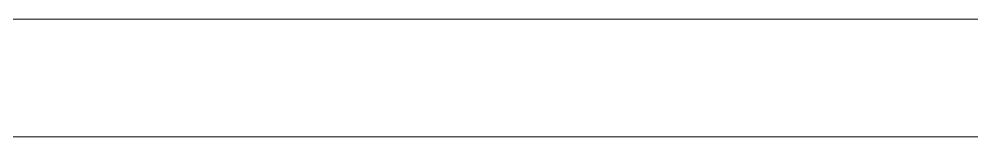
# Model space of a CAD drawing. Header units: millimetres. Extents: x 163705 to 1616509, y 81827 to 302547.
# Drawn here: x 1460143.2 to 1460277.1, y 145365.1 to 145381.6 of the extents above; entities that cross this region are included whole.
import ezdxf

# ---------------------------------------------------------------- set-up
doc = ezdxf.new("R2010")
doc.units = ezdxf.units.MM
doc.header["$LTSCALE"] = 10
doc.layers.add('1-设备轮廓', color=2, linetype='Continuous', lineweight=18)

# ---------------------------------------------------------------- blocks, each defined once
blk = doc.blocks.new('A$Cefa923cd')
at = {"layer": '1-设备轮廓'}
for p, q in [((1597.275386318601, 59.99999999999909), (1284.275386318601, 59.99999999999909)), ((1616.775386318601, 43.49999999999909), (1264.775386318601, 43.49999999999909))]:
    blk.add_line(p, q, dxfattribs=at)

msp = doc.modelspace()

# ---------------------------------------------------------------- block references
at = {"xscale": -1}
msp.add_blockref('A$Cefa923cd', (1461564.378901739, 145321.6317333492), dxfattribs=at)

doc.saveas('drawing.dxf')
